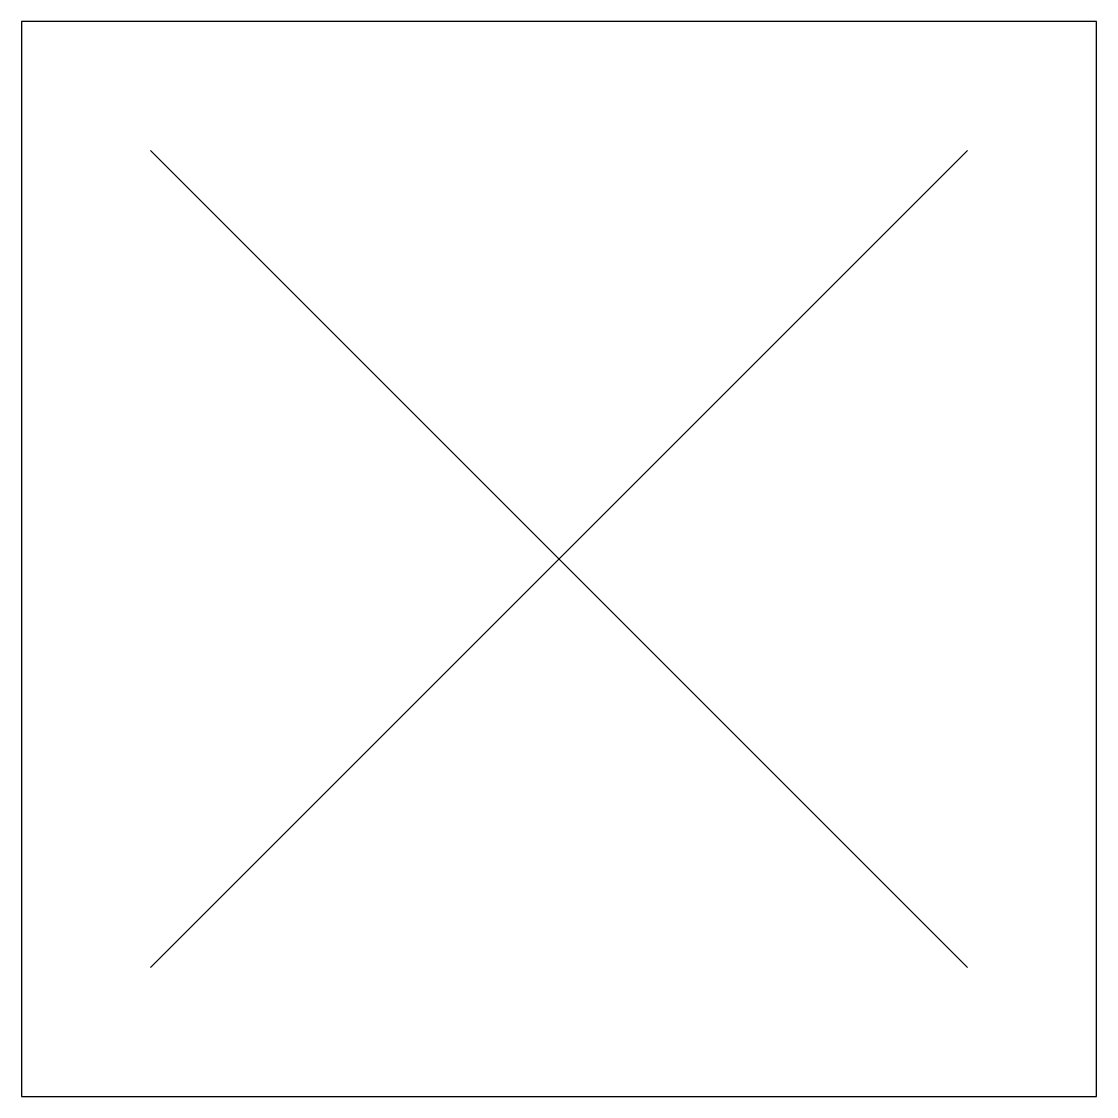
# Model space of a CAD drawing. Header units: millimetres. Extents: x -150 to 150, y -150 to 150.
import ezdxf

# ---------------------------------------------------------------- set-up
doc = ezdxf.new("R2010")
doc.units = ezdxf.units.MM
doc.layers.add('E-LITE', color=7, linetype='Continuous', lineweight=25, true_color=0x5b697f)

# ---------------------------------------------------------------- blocks, each defined once
blk = doc.blocks.new('205_ELECTRICAL_LIGHTING_SYMBOLS_RECESSED_SQUARE_DOWNLIGHT')
at = {"layer": 'E-LITE'}
blk.add_lwpolyline([(-150, -150), (150, -150), (150, 150), (-150, 150)], close=True, dxfattribs=at)
for points in [[(-114, -114), (114, 114)], [(-114, 114), (114, -114)]]:
    blk.add_lwpolyline(points, dxfattribs=at)

msp = doc.modelspace()

# ---------------------------------------------------------------- block references
msp.add_blockref('205_ELECTRICAL_LIGHTING_SYMBOLS_RECESSED_SQUARE_DOWNLIGHT', (0, 0))

doc.saveas('drawing.dxf')
